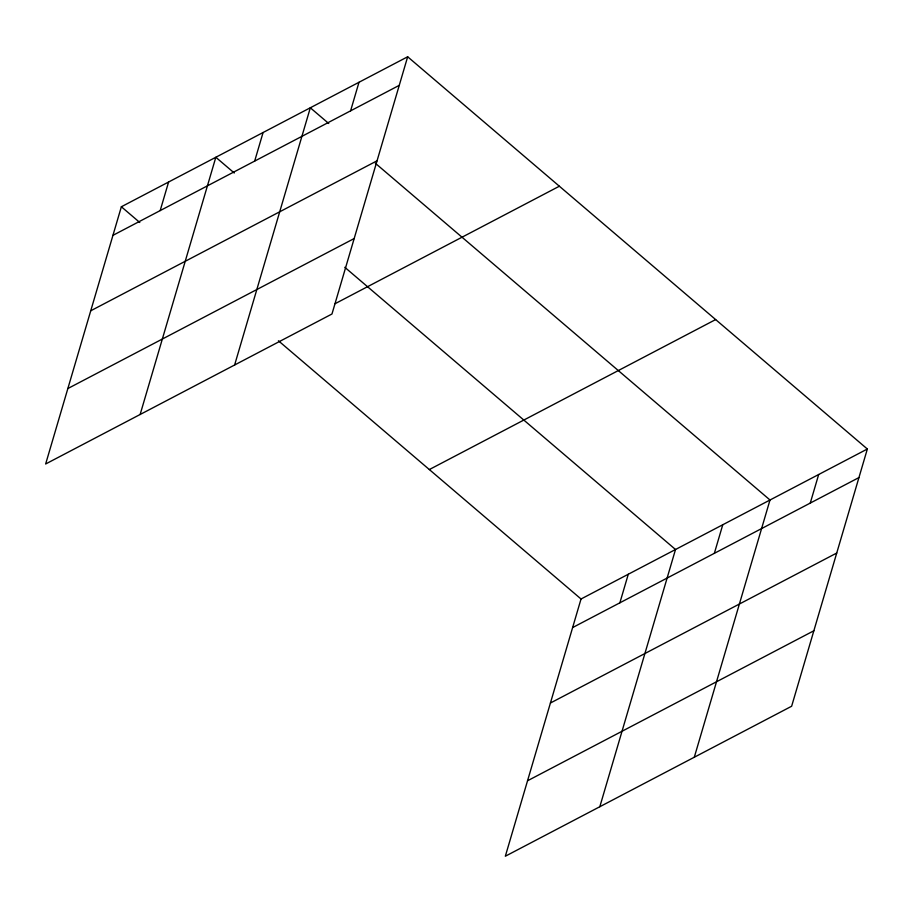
<?xml version="1.0" encoding="UTF-8"?>
<svg xmlns="http://www.w3.org/2000/svg" width="913" height="913" viewBox="0 0 913 913"><rect width="100%" height="100%" fill="white"/><g stroke="black" fill="none" stroke-linecap="round" stroke-linejoin="round"><path stroke-width="1.37" d="M407.666 56.777L121.361 206.76L45.65 463.987L331.967 314.004L407.666 56.777L867.35 449.013L791.639 706.24L505.334 856.223L581.033 598.996L867.35 449.013M160.186 210.583L168.597 182.018M140.134 414.491L215.833 157.276L234.253 172.991M254.67 161.087L263.081 132.522M234.618 365.006L310.317 107.78L328.737 123.495M350.592 110.85L358.992 82.284M619.87 602.82L628.281 574.243M599.818 806.727L675.517 549.5L344.783 267.292M714.354 553.324L722.765 524.747M694.302 757.231L770.001 500.004L375.334 163.244M810.265 503.074L818.676 474.509M112.95 235.337L399.255 85.354M90.741 310.785L377.046 160.802M67.859 388.539L354.176 238.544M335.208 303.641L559.361 186.218M429.338 469.556L715.655 319.573M572.634 627.562L858.939 477.579M550.425 703.021L836.73 553.038M527.543 780.763L813.848 630.78M121.361 206.76L139.78 222.487M278.408 340.766L581.033 598.996"/></g></svg>
